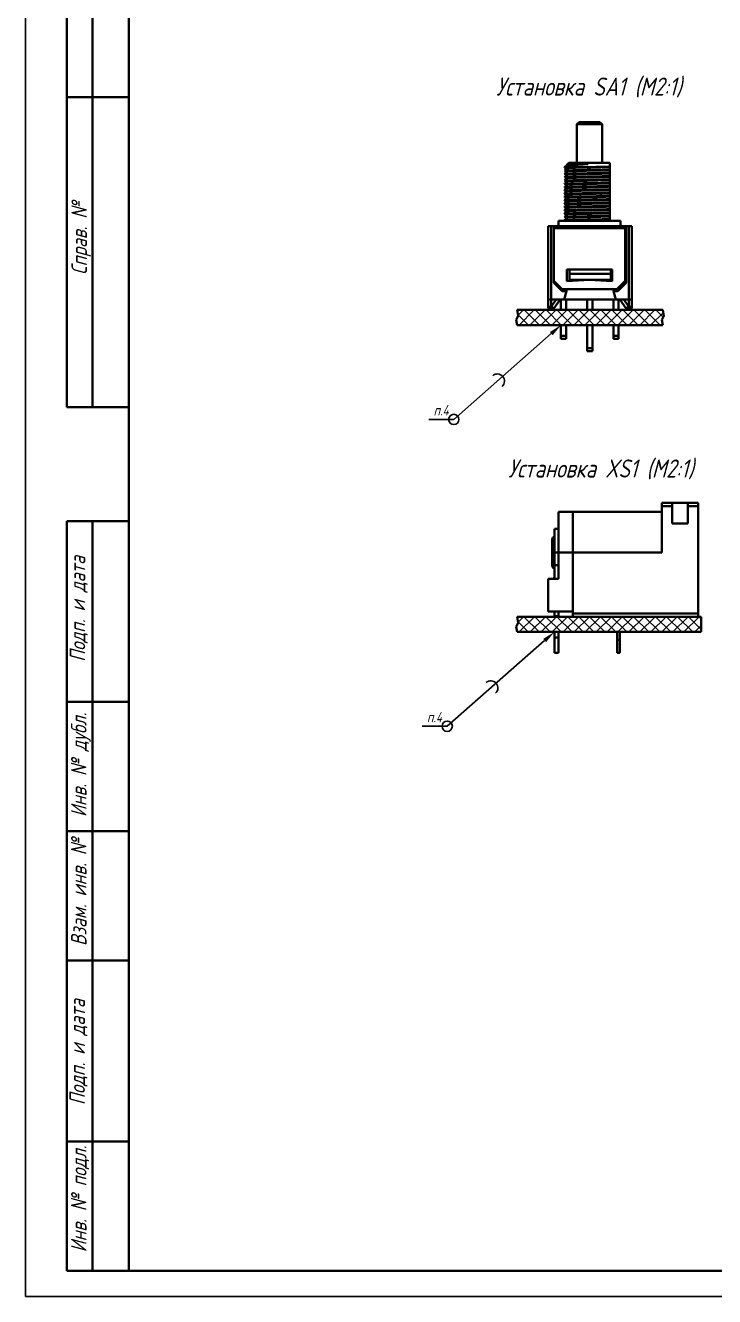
# Model space of a CAD drawing. Extents: x 193 to 1101, y 70 to 664.
# Drawn here: x 260 to 393.3, y 70 to 315.9 of the extents above; entities that cross this region are included whole.
import ezdxf

# ---------------------------------------------------------------- set-up
doc = ezdxf.new("R2010")
doc.units = 0
doc.header["$MEASUREMENT"] = 0
doc.layers.get('0').update_dxf_attribs({"linetype": 'CONTINUOUS'})
doc.layers.add('KONTUR', color=7, linetype='CONTINUOUS')
for name, color, linetype, lineweight in [('Основная', 7, 'CONTINUOUS', 40), ('текст', 7, 'CONTINUOUS', 30), ('тонкая', 7, 'CONTINUOUS', 20)]:
    doc.layers.add(name, color=color, linetype=linetype, lineweight=lineweight)
doc.styles.add('GOST type A0', font='', dxfattribs={"oblique": 15, "height": 3.5})
doc.styles.get('GOST type A0').set_extended_font_data('GOST type A')

msp = doc.modelspace()

# ---------------------------------------------------------------- hatches: boundary and pattern name
h = msp.add_hatch()
h.set_pattern_fill('ANSI37', color=256, scale=12)
h.paths.add_polyline_path([(383.505, 259.693), (383.305, 260.853), (355.105, 260.853), (355.305, 259.693), (355.105, 259.293), (355.105, 257.893), (383.305, 257.893), (383.105, 258.893)])
h = msp.add_hatch()
h.set_pattern_fill('ANSI37', color=256, scale=12)
h.paths.add_polyline_path([(390.705, 201.503), (355.105, 201.503), (355.305, 200.343), (354.905, 199.543), (355.105, 198.543), (390.705, 198.543)])

# ---------------------------------------------------------------- linework, layer by layer
for p, q in [((364.643, 288.453), (365.219, 288.469)), ((365.211, 287.877), (364.699, 287.856)), ((364.699, 287.816), (365.211, 287.837)), ((365.293, 288.657), (364.73, 288.58)), ((364.795, 288.807), (364.88, 288.833)), ((364.813, 288.877), (365.161, 288.893)), ((364.84, 288.188), (365.127, 288.213)), ((364.88, 288.833), (365.218, 288.858)), ((365.127, 288.213), (365.651, 288.238)), ((365.161, 288.893), (365.71, 288.909)), ((365.896, 287.899), (365.211, 287.877)), ((365.211, 287.837), (365.896, 287.859)), ((365.218, 288.858), (365.789, 288.883)), ((365.219, 288.469), (366.01, 288.486)), ((366.034, 288.734), (365.293, 288.657)), ((365.651, 288.238), (366.381, 288.263)), ((365.71, 288.909), (366.429, 288.925)), ((365.789, 288.883), (366.557, 288.908)), ((366.723, 287.92), (365.896, 287.899)), ((365.896, 287.859), (366.723, 287.88)), ((366.01, 288.486), (366.972, 288.502)), ((366.912, 288.811), (366.034, 288.734)), ((366.381, 288.263), (367.274, 288.288)), ((366.429, 288.925), (367.282, 288.941)), ((366.557, 288.908), (367.477, 288.933)), ((367.656, 287.942), (366.723, 287.92)), ((366.723, 287.88), (367.656, 287.902)), ((367.877, 288.889), (366.912, 288.811)), ((366.972, 288.502), (368.049, 288.519)), ((367.274, 288.288), (368.276, 288.313)), ((367.282, 288.941), (368.063, 288.954)), ((367.477, 288.933), (368.164, 288.95)), ((367.477, 287.653), (368.494, 287.678)), ((368.653, 287.963), (367.656, 287.942)), ((367.656, 287.902), (368.653, 287.923)), ((368.877, 288.967), (367.877, 288.889)), ((368.049, 288.519), (369.18, 288.536)), ((368.063, 288.954), (368.877, 288.967)), ((368.164, 288.95), (368.877, 288.967)), ((368.276, 288.313), (369.327, 288.338)), ((368.494, 287.678), (369.548, 287.703)), ((369.67, 287.985), (368.653, 287.963)), ((368.653, 287.923), (369.67, 287.945)), ((369.18, 288.536), (370.299, 288.552)), ((369.327, 288.338), (370.365, 288.363)), ((369.548, 287.703), (370.575, 287.728)), ((370.662, 288.006), (369.67, 287.985)), ((369.67, 287.945), (370.662, 287.966)), ((370.299, 288.552), (371.343, 288.569)), ((370.365, 288.363), (371.328, 288.388)), ((370.575, 287.728), (371.514, 287.753)), ((371.585, 288.028), (370.662, 288.006)), ((370.662, 287.966), (371.585, 287.988)), ((371.328, 288.388), (372.158, 288.412)), ((371.343, 288.569), (372.253, 288.585)), ((371.514, 287.753), (372.31, 287.778)), ((372.398, 288.049), (371.585, 288.028)), ((371.585, 287.988), (372.398, 288.009)), ((372.158, 288.412), (372.675, 288.432)), ((372.253, 288.585), (372.694, 288.595)), ((372.31, 287.778), (372.735, 287.794)), ((373.065, 288.071), (372.398, 288.049)), ((372.398, 288.009), (373.065, 288.031)), ((372.675, 288.432), (373.065, 288.451)), ((372.694, 288.595), (373.065, 288.605)), ((372.735, 287.794), (373.065, 287.811)), ((365.211, 287.237), (364.699, 287.216)), ((364.699, 287.176), (365.211, 287.197)), ((365.211, 286.597), (364.699, 286.576)), ((364.699, 286.536), (365.211, 286.557)), ((365.211, 285.957), (364.699, 285.936)), ((364.699, 285.256), (365.211, 285.277)), ((364.795, 287.527), (364.88, 287.553)), ((364.795, 286.887), (364.88, 286.913)), ((364.795, 286.247), (364.88, 286.273)), ((364.795, 285.607), (364.88, 285.633)), ((364.854, 285.903), (365.546, 285.928)), ((365.546, 285.328), (364.854, 285.303)), ((364.88, 287.553), (365.218, 287.578)), ((364.88, 286.913), (365.218, 286.938)), ((364.88, 286.273), (365.218, 286.298)), ((364.88, 285.633), (365.218, 285.658)), ((365.896, 287.259), (365.211, 287.237)), ((365.211, 287.197), (365.896, 287.219)), ((365.896, 286.619), (365.211, 286.597)), ((365.211, 286.557), (365.896, 286.579)), ((365.896, 285.979), (365.211, 285.957)), ((365.211, 285.277), (365.896, 285.299)), ((365.218, 287.578), (365.789, 287.603)), ((365.218, 286.938), (365.789, 286.963)), ((365.218, 286.298), (365.789, 286.323)), ((365.218, 285.658), (365.533, 285.673)), ((365.533, 285.673), (365.925, 285.688)), ((365.546, 285.928), (366.43, 285.953)), ((365.925, 285.688), (365.546, 285.928)), ((365.546, 285.328), (365.925, 285.688)), ((366.149, 285.346), (365.546, 285.328)), ((365.789, 287.603), (366.557, 287.628)), ((365.789, 286.963), (366.557, 286.988)), ((365.789, 286.323), (366.557, 286.348)), ((366.723, 287.28), (365.896, 287.259)), ((365.896, 287.219), (366.723, 287.24)), ((366.723, 286.64), (365.896, 286.619)), ((365.896, 286.579), (366.723, 286.6)), ((366.723, 286), (365.896, 285.979)), ((365.896, 285.299), (366.723, 285.32)), ((365.925, 285.688), (366.716, 285.713)), ((366.839, 285.363), (366.149, 285.346)), ((366.43, 285.953), (367.47, 285.977)), ((366.557, 287.628), (367.477, 287.653)), ((366.557, 286.988), (367.477, 287.013)), ((366.557, 286.348), (367.477, 286.373)), ((366.716, 285.713), (367.646, 285.737)), ((367.656, 287.302), (366.723, 287.28)), ((366.723, 287.24), (367.656, 287.262)), ((367.656, 286.662), (366.723, 286.64)), ((366.723, 286.6), (367.656, 286.622)), ((367.656, 286.022), (366.723, 286)), ((366.723, 285.32), (367.656, 285.342)), ((367.925, 285.387), (366.839, 285.363)), ((367.47, 285.977), (368.605, 286.002)), ((367.477, 287.013), (368.494, 287.038)), ((367.477, 286.373), (368.494, 286.398)), ((367.646, 285.737), (368.661, 285.762)), ((368.653, 287.323), (367.656, 287.302)), ((367.656, 287.262), (368.653, 287.283)), ((368.653, 286.683), (367.656, 286.662)), ((367.656, 286.622), (368.653, 286.643)), ((368.653, 286.043), (367.656, 286.022)), ((367.656, 285.342), (368.653, 285.363)), ((369.08, 285.412), (367.925, 285.387)), ((368.494, 287.038), (369.548, 287.063)), ((368.494, 286.398), (369.548, 286.423)), ((368.605, 286.002), (369.769, 286.027)), ((369.67, 287.345), (368.653, 287.323)), ((368.653, 287.283), (369.67, 287.305)), ((369.67, 286.705), (368.653, 286.683)), ((368.653, 286.643), (369.67, 286.665)), ((369.67, 286.065), (368.653, 286.043)), ((368.653, 285.363), (369.67, 285.385)), ((368.661, 285.762), (369.703, 285.787)), ((370.236, 285.437), (369.08, 285.412)), ((369.548, 287.063), (370.575, 287.088)), ((369.548, 286.423), (370.575, 286.448)), ((370.662, 287.366), (369.67, 287.345)), ((369.67, 287.305), (370.662, 287.326)), ((370.662, 286.726), (369.67, 286.705)), ((369.67, 286.665), (370.662, 286.686)), ((370.662, 286.086), (369.67, 286.065)), ((369.67, 285.385), (370.662, 285.406)), ((369.703, 285.787), (370.709, 285.811)), ((369.769, 286.027), (370.895, 286.051)), ((371.327, 285.461), (370.236, 285.437)), ((370.575, 287.088), (371.514, 287.113)), ((370.575, 286.448), (371.514, 286.473)), ((371.585, 287.388), (370.662, 287.366)), ((370.662, 287.326), (371.585, 287.348)), ((371.585, 286.748), (370.662, 286.726)), ((370.662, 286.686), (371.585, 286.708)), ((371.585, 286.108), (370.662, 286.086)), ((370.662, 285.406), (371.585, 285.428)), ((370.709, 285.811), (371.622, 285.836)), ((370.895, 286.051), (371.916, 286.076)), ((372.288, 285.486), (371.327, 285.461)), ((371.514, 287.113), (372.31, 287.138)), ((371.514, 286.473), (372.31, 286.498)), ((371.514, 285.193), (372.31, 285.218)), ((372.398, 287.409), (371.585, 287.388)), ((371.585, 287.348), (372.398, 287.369)), ((372.398, 286.769), (371.585, 286.748)), ((371.585, 286.708), (372.398, 286.729)), ((372.398, 286.129), (371.585, 286.108)), ((371.585, 285.428), (372.398, 285.449)), ((371.622, 285.836), (372.388, 285.86)), ((371.916, 286.076), (372.54, 286.093)), ((373.065, 285.511), (372.288, 285.486)), ((372.31, 287.138), (372.735, 287.154)), ((372.31, 286.498), (372.735, 286.514)), ((372.31, 285.218), (372.735, 285.234)), ((372.388, 285.86), (372.767, 285.876)), ((373.065, 287.431), (372.398, 287.409)), ((372.398, 287.369), (373.065, 287.391)), ((373.065, 286.791), (372.398, 286.769)), ((372.398, 286.729), (373.065, 286.751)), ((373.065, 286.151), (372.398, 286.129)), ((372.398, 285.449), (373.065, 285.471)), ((372.54, 286.093), (373.065, 286.111)), ((372.735, 287.154), (373.065, 287.171)), ((372.735, 286.514), (373.065, 286.531)), ((372.735, 285.234), (373.065, 285.251)), ((372.767, 285.876), (373.065, 285.891)), ((365.211, 284.677), (364.699, 284.656)), ((364.699, 284.616), (365.211, 284.637)), ((365.211, 284.037), (364.699, 284.016)), ((364.699, 283.976), (365.211, 283.997)), ((365.211, 283.397), (364.699, 283.376)), ((364.76, 283.339), (365.342, 283.362)), ((364.795, 284.967), (364.88, 284.993)), ((364.795, 284.327), (364.88, 284.353)), ((364.795, 283.687), (364.88, 283.713)), ((364.795, 283.047), (364.88, 283.073)), ((365.443, 282.765), (364.831, 282.742)), ((364.88, 284.993), (365.218, 285.018)), ((364.88, 284.353), (365.218, 284.378)), ((364.88, 283.713), (365.218, 283.738)), ((364.88, 283.073), (365.218, 283.098)), ((365.896, 284.699), (365.211, 284.677)), ((365.211, 284.637), (365.896, 284.659)), ((365.896, 284.059), (365.211, 284.037)), ((365.211, 283.997), (365.896, 284.019)), ((365.896, 283.419), (365.211, 283.397)), ((365.211, 282.717), (365.896, 282.739)), ((365.218, 285.018), (365.789, 285.043)), ((365.218, 284.378), (365.789, 284.403)), ((365.218, 283.738), (365.789, 283.763)), ((365.218, 283.098), (365.789, 283.123)), ((365.342, 283.362), (366.116, 283.385)), ((366.242, 282.788), (365.443, 282.765)), ((365.789, 285.043), (366.557, 285.068)), ((365.789, 284.403), (366.557, 284.428)), ((365.789, 283.763), (366.557, 283.788)), ((365.789, 283.123), (366.557, 283.148)), ((366.723, 284.72), (365.896, 284.699)), ((365.896, 284.659), (366.723, 284.68)), ((366.723, 284.08), (365.896, 284.059)), ((365.896, 284.019), (366.723, 284.04)), ((366.723, 283.44), (365.896, 283.419)), ((365.896, 282.739), (366.723, 282.76)), ((366.116, 283.385), (367.042, 283.408)), ((367.186, 282.811), (366.242, 282.788)), ((366.557, 285.068), (367.477, 285.093)), ((366.557, 284.428), (367.477, 284.453)), ((366.557, 283.788), (367.477, 283.813)), ((366.557, 283.148), (367.477, 283.173)), ((367.656, 284.742), (366.723, 284.72)), ((366.723, 284.68), (367.656, 284.702)), ((367.656, 284.102), (366.723, 284.08)), ((366.723, 284.04), (367.656, 284.062)), ((367.656, 283.462), (366.723, 283.44)), ((366.723, 282.76), (367.656, 282.782)), ((367.042, 283.408), (368.072, 283.431)), ((368.227, 282.834), (367.186, 282.811)), ((367.477, 285.093), (368.494, 285.118)), ((367.477, 284.453), (368.494, 284.478)), ((367.477, 283.813), (368.494, 283.838)), ((367.477, 283.173), (368.494, 283.198)), ((368.653, 284.763), (367.656, 284.742)), ((367.656, 284.702), (368.653, 284.723)), ((368.653, 284.123), (367.656, 284.102)), ((367.656, 284.062), (368.653, 284.083)), ((368.653, 283.483), (367.656, 283.462)), ((367.656, 282.782), (368.653, 282.803)), ((368.072, 283.431), (369.155, 283.454)), ((369.313, 282.857), (368.227, 282.834)), ((368.494, 285.118), (369.548, 285.143)), ((368.494, 284.478), (369.548, 284.503)), ((368.494, 283.838), (369.548, 283.863)), ((368.494, 283.198), (369.548, 283.223)), ((369.67, 284.785), (368.653, 284.763)), ((368.653, 284.723), (369.67, 284.745)), ((369.67, 284.145), (368.653, 284.123)), ((368.653, 284.083), (369.67, 284.105)), ((369.67, 283.505), (368.653, 283.483)), ((368.653, 282.803), (369.67, 282.825)), ((369.155, 283.454), (370.236, 283.477)), ((370.389, 282.88), (369.313, 282.857)), ((369.548, 285.143), (370.575, 285.168)), ((369.548, 284.503), (370.575, 284.528)), ((369.548, 283.863), (370.575, 283.888)), ((369.548, 283.223), (370.375, 283.243)), ((370.662, 284.806), (369.67, 284.785)), ((369.67, 284.745), (370.662, 284.766)), ((370.662, 284.166), (369.67, 284.145)), ((369.67, 284.105), (370.662, 284.126)), ((370.662, 283.526), (369.67, 283.505)), ((369.67, 282.825), (370.662, 282.846)), ((370.236, 283.477), (370.832, 283.49)), ((370.375, 283.243), (371.155, 283.263)), ((371.399, 282.903), (370.389, 282.88)), ((370.575, 285.168), (371.514, 285.193)), ((370.575, 284.528), (371.514, 284.553)), ((370.575, 283.888), (371.514, 283.913)), ((371.585, 284.828), (370.662, 284.806)), ((370.662, 284.766), (371.585, 284.788)), ((371.585, 284.188), (370.662, 284.166)), ((370.662, 284.126), (371.585, 284.148)), ((371.585, 283.548), (370.662, 283.526)), ((370.662, 282.846), (371.585, 282.868)), ((370.832, 283.49), (371.399, 283.503)), ((371.155, 283.263), (371.399, 283.503)), ((371.155, 283.263), (371.942, 283.285)), ((371.399, 282.903), (371.155, 283.263)), ((371.399, 283.503), (372.029, 283.519)), ((372.029, 282.919), (371.399, 282.903)), ((371.514, 284.553), (372.31, 284.578)), ((371.514, 283.913), (372.31, 283.938)), ((372.398, 284.849), (371.585, 284.828)), ((371.585, 284.788), (372.398, 284.809)), ((372.398, 284.209), (371.585, 284.188)), ((371.585, 284.148), (372.398, 284.169)), ((372.398, 283.569), (371.585, 283.548)), ((371.585, 282.868), (372.398, 282.889)), ((371.942, 283.285), (372.589, 283.308)), ((372.029, 283.519), (372.589, 283.535)), ((372.589, 282.935), (372.029, 282.919)), ((372.31, 284.578), (372.735, 284.594)), ((372.31, 283.938), (372.735, 283.954)), ((373.065, 284.871), (372.398, 284.849)), ((372.398, 284.809), (373.065, 284.831)), ((373.065, 284.231), (372.398, 284.209)), ((372.398, 284.169), (373.065, 284.191)), ((373.065, 283.591), (372.398, 283.569)), ((372.398, 282.889), (373.065, 282.911)), ((372.589, 283.535), (373.065, 283.551)), ((372.589, 283.308), (373.065, 283.331)), ((373.065, 282.951), (372.589, 282.935)), ((372.735, 284.594), (373.065, 284.611)), ((372.735, 283.954), (373.065, 283.971)), ((364.699, 282.696), (365.211, 282.717)), ((365.211, 282.117), (364.699, 282.096)), ((364.699, 282.056), (365.211, 282.077)), ((365.211, 281.477), (364.699, 281.456)), ((364.699, 281.416), (365.211, 281.437)), ((365.211, 280.837), (364.699, 280.816)), ((364.699, 280.776), (365.211, 280.797)), ((364.795, 282.407), (364.88, 282.433)), ((364.795, 281.767), (364.88, 281.793)), ((364.795, 281.127), (364.88, 281.153)), ((364.795, 280.487), (364.88, 280.513)), ((364.88, 282.433), (365.218, 282.458)), ((364.88, 281.793), (365.218, 281.818)), ((364.88, 281.153), (365.218, 281.178)), ((364.88, 280.513), (365.218, 280.538)), ((365.896, 282.139), (365.211, 282.117)), ((365.211, 282.077), (365.896, 282.099)), ((365.896, 281.499), (365.211, 281.477)), ((365.211, 281.437), (365.896, 281.459)), ((365.896, 280.859), (365.211, 280.837)), ((365.211, 280.797), (365.896, 280.819)), ((365.218, 282.458), (365.789, 282.483)), ((365.218, 281.818), (365.789, 281.843)), ((365.218, 281.178), (365.789, 281.203)), ((365.218, 280.538), (365.789, 280.563)), ((365.789, 282.483), (366.557, 282.508)), ((365.789, 281.843), (366.557, 281.868)), ((365.789, 281.203), (366.557, 281.228)), ((365.789, 280.563), (366.557, 280.588)), ((366.723, 282.16), (365.896, 282.139)), ((365.896, 282.099), (366.723, 282.12)), ((366.723, 281.52), (365.896, 281.499)), ((365.896, 281.459), (366.723, 281.48)), ((366.723, 280.88), (365.896, 280.859)), ((365.896, 280.819), (366.723, 280.84)), ((366.557, 282.508), (367.477, 282.533)), ((366.557, 281.868), (367.477, 281.893)), ((366.557, 281.228), (367.477, 281.253)), ((366.557, 280.588), (367.477, 280.613)), ((367.656, 282.182), (366.723, 282.16)), ((366.723, 282.12), (367.655, 282.142)), ((367.655, 281.542), (366.723, 281.52)), ((366.723, 281.48), (367.656, 281.502)), ((367.656, 280.902), (366.723, 280.88)), ((366.723, 280.84), (367.656, 280.862)), ((367.477, 282.533), (368.494, 282.558)), ((367.477, 281.893), (368.494, 281.918)), ((367.477, 281.253), (368.494, 281.278)), ((367.477, 280.613), (368.494, 280.638)), ((367.655, 282.142), (368.653, 282.163)), ((368.653, 281.563), (367.655, 281.542)), ((368.653, 282.203), (367.656, 282.182)), ((367.656, 281.502), (368.653, 281.523)), ((368.653, 280.923), (367.656, 280.902)), ((367.656, 280.862), (368.653, 280.883)), ((368.653, 280.283), (367.656, 280.262)), ((368.494, 282.558), (369.548, 282.583)), ((368.494, 281.918), (369.548, 281.943)), ((368.494, 281.278), (369.548, 281.303)), ((368.494, 280.638), (369.548, 280.663)), ((369.67, 282.225), (368.653, 282.203)), ((368.653, 282.163), (369.67, 282.185)), ((369.67, 281.585), (368.653, 281.563)), ((368.653, 281.523), (369.67, 281.545)), ((369.67, 280.945), (368.653, 280.923)), ((368.653, 280.883), (369.67, 280.905)), ((369.67, 280.305), (368.653, 280.283)), ((369.548, 282.583), (370.575, 282.608)), ((369.548, 281.943), (370.575, 281.968)), ((369.548, 281.303), (370.575, 281.328)), ((369.548, 280.663), (370.575, 280.688)), ((370.662, 282.246), (369.67, 282.225)), ((369.67, 282.185), (370.662, 282.206)), ((370.662, 281.606), (369.67, 281.585)), ((369.67, 281.545), (370.662, 281.566)), ((370.662, 280.966), (369.67, 280.945)), ((369.67, 280.905), (370.662, 280.926)), ((370.662, 280.326), (369.67, 280.305)), ((369.67, 280.265), (370.662, 280.286)), ((370.575, 282.608), (371.514, 282.633)), ((370.575, 281.968), (371.514, 281.993)), ((370.575, 281.328), (371.514, 281.353)), ((370.575, 280.688), (371.514, 280.713)), ((371.585, 282.268), (370.662, 282.246)), ((370.662, 282.206), (371.585, 282.228)), ((371.585, 281.628), (370.662, 281.606)), ((370.662, 281.566), (371.585, 281.588)), ((371.585, 280.988), (370.662, 280.966)), ((370.662, 280.926), (371.585, 280.948)), ((371.585, 280.348), (370.662, 280.326)), ((370.662, 280.286), (371.585, 280.308)), ((371.514, 282.633), (372.31, 282.658)), ((371.514, 281.993), (372.31, 282.018)), ((371.514, 281.353), (372.31, 281.378)), ((371.514, 280.713), (372.31, 280.738)), ((372.398, 282.289), (371.585, 282.268)), ((371.585, 282.228), (372.398, 282.249)), ((372.398, 281.649), (371.585, 281.628)), ((371.585, 281.588), (372.398, 281.609)), ((372.398, 281.009), (371.585, 280.988)), ((371.585, 280.948), (372.398, 280.969)), ((372.398, 280.369), (371.585, 280.348)), ((371.585, 280.308), (372.398, 280.329)), ((372.31, 282.658), (372.735, 282.674)), ((372.31, 282.018), (372.735, 282.034)), ((372.31, 281.378), (372.735, 281.394)), ((372.31, 280.738), (372.735, 280.754)), ((373.065, 282.311), (372.398, 282.289)), ((372.398, 282.249), (373.065, 282.271)), ((373.065, 281.671), (372.398, 281.649)), ((372.398, 281.609), (373.065, 281.631)), ((373.065, 281.031), (372.398, 281.009)), ((372.398, 280.969), (373.065, 280.991)), ((373.065, 280.391), (372.398, 280.369)), ((372.398, 280.329), (373.065, 280.351)), ((372.735, 282.674), (373.065, 282.691)), ((372.735, 282.034), (373.065, 282.051)), ((372.735, 281.394), (373.065, 281.411)), ((372.735, 280.754), (373.065, 280.771)), ((365.211, 280.197), (364.699, 280.176)), ((364.699, 280.136), (365.211, 280.157)), ((365.211, 279.557), (364.699, 279.536)), ((364.699, 279.496), (365.211, 279.517)), ((365.211, 278.917), (364.699, 278.896)), ((364.699, 278.856), (365.211, 278.877)), ((365.211, 278.277), (364.699, 278.256)), ((364.795, 279.847), (364.88, 279.873)), ((364.795, 279.207), (364.88, 279.233)), ((364.833, 278.587), (365.109, 278.612)), ((364.88, 279.873), (365.218, 279.898)), ((364.88, 279.233), (365.218, 279.258)), ((365.109, 278.612), (365.624, 278.637)), ((365.896, 280.219), (365.211, 280.197)), ((365.211, 280.157), (365.896, 280.179)), ((365.896, 279.579), (365.211, 279.557)), ((365.211, 279.517), (365.896, 279.539)), ((365.896, 278.939), (365.211, 278.917)), ((365.211, 278.877), (365.896, 278.899)), ((365.896, 278.299), (365.211, 278.277)), ((365.218, 279.898), (365.789, 279.923)), ((365.218, 279.258), (365.789, 279.283)), ((365.624, 278.637), (366.346, 278.662)), ((365.789, 279.923), (366.557, 279.948)), ((365.789, 279.283), (366.557, 279.308)), ((366.723, 280.24), (365.896, 280.219)), ((365.896, 280.179), (366.723, 280.2)), ((366.723, 279.6), (365.896, 279.579)), ((365.896, 279.539), (366.723, 279.56)), ((366.723, 278.96), (365.896, 278.939)), ((365.896, 278.899), (366.723, 278.92)), ((366.723, 278.32), (365.896, 278.299)), ((366.346, 278.662), (367.232, 278.687)), ((366.557, 279.948), (367.477, 279.973)), ((366.557, 279.308), (367.477, 279.333)), ((367.656, 280.262), (366.723, 280.24)), ((366.723, 280.2), (367.656, 280.222)), ((367.656, 279.622), (366.723, 279.6)), ((366.723, 279.56), (367.656, 279.582)), ((367.656, 278.982), (366.723, 278.96)), ((366.723, 278.92), (367.655, 278.942)), ((367.655, 278.342), (366.723, 278.32)), ((367.232, 278.687), (368.23, 278.712)), ((367.477, 279.973), (368.494, 279.998)), ((367.477, 279.333), (368.494, 279.358)), ((367.655, 278.942), (368.653, 278.963)), ((368.653, 278.363), (367.655, 278.342)), ((367.656, 280.222), (368.653, 280.243)), ((368.653, 279.643), (367.656, 279.622)), ((367.656, 279.582), (368.653, 279.603)), ((368.653, 279.003), (367.656, 278.982)), ((368.23, 278.712), (369.281, 278.737)), ((368.494, 279.998), (369.548, 280.023)), ((368.494, 279.358), (369.548, 279.383)), ((368.653, 280.243), (369.67, 280.265)), ((369.67, 279.665), (368.653, 279.643)), ((368.653, 279.603), (369.67, 279.625)), ((369.67, 279.025), (368.653, 279.003)), ((368.653, 278.963), (369.67, 278.985)), ((369.67, 278.385), (368.653, 278.363)), ((369.281, 278.737), (370.32, 278.761)), ((369.548, 280.023), (370.575, 280.048)), ((369.548, 279.383), (370.575, 279.408)), ((370.662, 279.686), (369.67, 279.665)), ((369.67, 279.625), (370.662, 279.646)), ((370.662, 279.046), (369.67, 279.025)), ((369.67, 278.985), (370.662, 279.006)), ((370.662, 278.406), (369.67, 278.385)), ((370.32, 278.761), (371.288, 278.786)), ((370.575, 280.048), (371.514, 280.073)), ((370.575, 279.408), (371.514, 279.433)), ((371.585, 279.708), (370.662, 279.686)), ((370.662, 279.646), (371.585, 279.668)), ((371.585, 279.068), (370.662, 279.046)), ((370.662, 279.006), (371.585, 279.028)), ((371.585, 278.428), (370.662, 278.406)), ((371.288, 278.786), (372.125, 278.811)), ((371.514, 280.073), (372.31, 280.098)), ((371.514, 279.433), (372.31, 279.458)), ((372.398, 279.729), (371.585, 279.708)), ((371.585, 279.668), (372.398, 279.689)), ((372.398, 279.089), (371.585, 279.068)), ((371.585, 279.028), (372.398, 279.049)), ((372.398, 278.449), (371.585, 278.428)), ((372.125, 278.811), (372.661, 278.831)), ((372.31, 280.098), (372.735, 280.114)), ((372.31, 279.458), (372.735, 279.474)), ((373.065, 279.751), (372.398, 279.729)), ((372.398, 279.689), (373.065, 279.711)), ((373.065, 279.111), (372.398, 279.089)), ((372.398, 279.049), (373.065, 279.071)), ((373.065, 278.471), (372.398, 278.449)), ((372.661, 278.831), (373.065, 278.851)), ((372.735, 280.114), (373.065, 280.131)), ((372.735, 279.474), (373.065, 279.491)), ((342.862, 239.648), (361.709, 256.241)), ((342.862, 239.648), (338.022, 239.648)), ((341.582, 180.298), (360.429, 196.891)), ((341.582, 180.298), (336.742, 180.298))]:
    msp.add_line(p, q)
for centre in [(342.862, 239.648), (341.582, 180.298)]:
    msp.add_circle(centre, 1)
for centre in [(351.297, 247.074), (350.017, 187.724)]:
    msp.add_arc(centre, 1.371, 311.36007, 131.36007)
for points in [[(361.984, 255.928), (361.433, 256.553), (363.585, 257.893)], [(360.704, 196.578), (360.153, 197.204), (362.305, 198.543)]]:
    msp.add_solid(points)
at = {"layer": 'KONTUR'}
for p, q in [((260, 70), (260, 664)), ((1101, 70), (260, 70))]:
    msp.add_line(p, q, dxfattribs=at)
at = {"layer": 'Основная'}
for p, q in [((280, 115), (280, 659)), ((268, 362), (268, 242)), ((273, 242), (273, 362)), ((280, 302), (268, 302)), ((366.675, 296.753), (367.075, 297.153)), ((366.675, 289.253), (366.675, 296.753)), ((366.675, 296.753), (366.758, 296.753)), ((366.758, 296.753), (367.001, 296.753)), ((367.001, 296.753), (367.387, 296.753)), ((367.075, 297.153), (367.144, 297.153)), ((367.144, 297.153), (367.347, 297.153)), ((367.347, 297.153), (367.67, 297.153)), ((367.387, 296.753), (367.89, 296.753)), ((367.67, 297.153), (368.09, 297.153)), ((367.89, 296.753), (368.476, 296.753)), ((368.09, 297.153), (368.58, 297.153)), ((368.476, 296.753), (369.105, 296.753)), ((368.58, 297.153), (369.105, 297.153)), ((369.105, 297.153), (369.63, 297.153)), ((369.105, 296.753), (369.734, 296.753)), ((369.63, 297.153), (370.12, 297.153)), ((369.734, 296.753), (370.32, 296.753)), ((370.12, 297.153), (370.54, 297.153)), ((370.32, 296.753), (370.823, 296.753)), ((370.54, 297.153), (370.863, 297.153)), ((370.823, 296.753), (371.209, 296.753)), ((370.863, 297.153), (371.066, 297.153)), ((371.066, 297.153), (371.135, 297.153)), ((371.535, 296.753), (371.135, 297.153)), ((371.209, 296.753), (371.452, 296.753)), ((371.452, 296.753), (371.535, 296.753)), ((371.535, 289.253), (371.535, 296.753)), ((364.287, 288.463), (364.275, 288.453)), ((364.316, 288.453), (364.275, 288.453)), ((364.275, 288.453), (364.275, 288.413)), ((364.275, 288.413), (364.348, 288.43)), ((364.28, 288.408), (364.275, 288.413)), ((364.277, 287.816), (364.275, 287.813)), ((364.275, 287.813), (364.275, 287.773)), ((364.275, 287.773), (364.382, 287.794)), ((364.28, 287.768), (364.275, 287.773)), ((364.381, 287.888), (364.277, 287.816)), ((364.382, 287.834), (364.277, 287.816)), ((364.55, 288.282), (364.28, 288.408)), ((364.28, 287.768), (364.795, 287.527)), ((364.422, 288.516), (364.287, 288.463)), ((364.354, 288.51), (364.287, 288.463)), ((364.44, 288.453), (364.316, 288.453)), ((364.348, 288.43), (364.468, 288.442)), ((364.354, 288.51), (364.795, 288.807)), ((364.381, 287.888), (364.792, 288.176)), ((364.699, 287.856), (364.382, 287.834)), ((364.382, 287.794), (364.699, 287.816)), ((364.73, 288.58), (364.422, 288.516)), ((364.643, 288.453), (364.44, 288.453)), ((364.468, 288.442), (364.643, 288.453)), ((364.55, 288.282), (364.786, 288.172)), ((365.075, 289.253), (364.684, 288.862)), ((364.684, 288.862), (364.813, 288.877)), ((364.686, 288.858), (364.684, 288.862)), ((364.686, 288.858), (364.795, 288.807)), ((364.792, 288.176), (364.84, 288.188)), ((365.075, 289.253), (365.22, 289.253)), ((365.22, 289.253), (365.643, 289.253)), ((365.643, 289.253), (366.314, 289.253)), ((366.314, 289.253), (367.186, 289.253)), ((367.186, 289.253), (368.196, 289.253)), ((368.196, 289.253), (369.27, 289.253)), ((369.27, 289.253), (370.333, 289.253)), ((370.333, 289.253), (371.308, 289.253)), ((371.308, 289.253), (372.124, 289.253)), ((372.124, 289.253), (372.725, 289.253)), ((372.725, 289.253), (373.065, 289.253)), ((373.065, 289.018), (373.065, 289.253)), ((373.065, 288.605), (373.065, 289.018)), ((373.065, 288.605), (373.065, 288.451)), ((373.065, 288.451), (373.065, 288.071)), ((373.065, 288.031), (373.065, 288.071)), ((373.065, 288.031), (373.065, 287.811)), ((373.065, 287.811), (373.065, 287.431)), ((364.277, 287.176), (364.275, 287.173)), ((364.275, 287.173), (364.275, 287.133)), ((364.275, 287.133), (364.382, 287.154)), ((364.28, 287.128), (364.275, 287.133)), ((364.277, 286.536), (364.275, 286.533)), ((364.275, 286.533), (364.275, 286.493)), ((364.275, 286.493), (364.382, 286.514)), ((364.28, 286.488), (364.275, 286.493)), ((364.277, 285.896), (364.275, 285.853)), ((364.275, 285.853), (364.422, 285.878)), ((364.28, 285.848), (364.275, 285.853)), ((364.277, 285.256), (364.275, 285.253)), ((364.275, 285.253), (364.275, 285.213)), ((364.275, 285.213), (364.382, 285.234)), ((364.28, 285.208), (364.275, 285.213)), ((364.355, 287.23), (364.277, 287.176)), ((364.382, 287.194), (364.277, 287.176)), ((364.355, 286.59), (364.277, 286.536)), ((364.382, 286.554), (364.277, 286.536)), ((364.355, 285.95), (364.277, 285.896)), ((364.382, 285.914), (364.277, 285.896)), ((364.355, 285.31), (364.277, 285.256)), ((364.422, 285.278), (364.277, 285.256)), ((364.28, 287.128), (364.795, 286.887)), ((364.28, 286.488), (364.795, 286.247)), ((364.28, 285.848), (364.795, 285.607)), ((364.28, 285.208), (364.795, 284.967)), ((364.355, 287.23), (364.795, 287.527)), ((364.355, 286.59), (364.795, 286.887)), ((364.355, 285.95), (364.795, 286.247)), ((364.355, 285.31), (364.795, 285.607)), ((364.699, 287.216), (364.382, 287.194)), ((364.382, 287.154), (364.699, 287.176)), ((364.699, 286.576), (364.382, 286.554)), ((364.382, 286.514), (364.699, 286.536)), ((364.699, 285.936), (364.382, 285.914)), ((364.382, 285.234), (364.699, 285.256)), ((364.422, 285.878), (364.854, 285.903)), ((364.854, 285.303), (364.422, 285.278)), ((373.065, 287.391), (373.065, 287.431)), ((373.065, 287.391), (373.065, 287.171)), ((373.065, 287.171), (373.065, 286.791)), ((373.065, 286.751), (373.065, 286.791)), ((373.065, 286.751), (373.065, 286.531)), ((373.065, 286.531), (373.065, 286.151)), ((373.065, 286.111), (373.065, 286.151)), ((373.065, 286.111), (373.065, 285.891)), ((373.065, 285.891), (373.065, 285.511)), ((373.065, 285.471), (373.065, 285.511)), ((373.065, 285.471), (373.065, 285.251)), ((373.065, 285.251), (373.065, 284.871)), ((364.277, 284.616), (364.275, 284.613)), ((364.275, 284.613), (364.275, 284.573)), ((364.275, 284.573), (364.382, 284.594)), ((364.28, 284.568), (364.275, 284.573)), ((364.277, 283.976), (364.275, 283.973)), ((364.275, 283.973), (364.275, 283.933)), ((364.275, 283.933), (364.382, 283.954)), ((364.28, 283.928), (364.275, 283.933)), ((364.277, 283.336), (364.275, 283.333)), ((364.275, 283.333), (364.275, 283.293)), ((364.275, 283.293), (364.398, 283.316)), ((364.28, 283.288), (364.275, 283.293)), ((364.355, 284.67), (364.277, 284.616)), ((364.382, 284.634), (364.277, 284.616)), ((364.355, 284.03), (364.277, 283.976)), ((364.382, 283.994), (364.277, 283.976)), ((364.355, 283.39), (364.277, 283.336)), ((364.382, 283.354), (364.277, 283.336)), ((364.277, 282.696), (364.795, 283.047)), ((364.28, 284.568), (364.795, 284.327)), ((364.28, 283.928), (364.795, 283.687)), ((364.28, 283.288), (364.795, 283.047)), ((364.355, 284.67), (364.795, 284.967)), ((364.355, 284.03), (364.795, 284.327)), ((364.355, 283.39), (364.795, 283.687)), ((364.699, 284.656), (364.382, 284.634)), ((364.382, 284.594), (364.699, 284.616)), ((364.699, 284.016), (364.382, 283.994)), ((364.382, 283.954), (364.699, 283.976)), ((364.699, 283.376), (364.382, 283.354)), ((364.398, 283.316), (364.76, 283.339)), ((364.831, 282.742), (364.436, 282.719)), ((373.065, 284.831), (373.065, 284.871)), ((373.065, 284.831), (373.065, 284.611)), ((373.065, 284.611), (373.065, 284.231)), ((373.065, 284.191), (373.065, 284.231)), ((373.065, 284.191), (373.065, 283.971)), ((373.065, 283.971), (373.065, 283.591)), ((373.065, 283.551), (373.065, 283.591)), ((373.065, 283.551), (373.065, 283.331)), ((373.065, 283.331), (373.065, 282.951)), ((373.065, 282.911), (373.065, 282.951)), ((373.065, 282.911), (373.065, 282.691)), ((364.277, 282.696), (364.275, 282.653)), ((364.275, 282.653), (364.382, 282.674)), ((364.28, 282.648), (364.275, 282.653)), ((364.277, 282.056), (364.275, 282.053)), ((364.275, 282.053), (364.275, 282.013)), ((364.275, 282.013), (364.382, 282.034)), ((364.28, 282.008), (364.275, 282.013)), ((364.277, 281.416), (364.275, 281.413)), ((364.275, 281.413), (364.275, 281.373)), ((364.275, 281.373), (364.382, 281.394)), ((364.28, 281.368), (364.275, 281.373)), ((364.277, 280.776), (364.275, 280.773)), ((364.275, 280.773), (364.275, 280.733)), ((364.275, 280.733), (364.382, 280.754)), ((364.28, 280.728), (364.275, 280.733)), ((364.315, 282.706), (364.277, 282.696)), ((364.355, 282.11), (364.277, 282.056)), ((364.382, 282.074), (364.277, 282.056)), ((364.355, 281.47), (364.277, 281.416)), ((364.382, 281.434), (364.277, 281.416)), ((364.355, 280.83), (364.277, 280.776)), ((364.382, 280.794), (364.277, 280.776)), ((364.28, 282.648), (364.795, 282.407)), ((364.28, 282.008), (364.795, 281.767)), ((364.28, 281.368), (364.795, 281.127)), ((364.28, 280.728), (364.795, 280.487)), ((364.436, 282.719), (364.315, 282.706)), ((364.355, 282.11), (364.795, 282.407)), ((364.355, 281.47), (364.795, 281.767)), ((364.355, 280.83), (364.795, 281.127)), ((364.355, 280.19), (364.795, 280.487)), ((364.382, 282.674), (364.699, 282.696)), ((364.699, 282.096), (364.382, 282.074)), ((364.382, 282.034), (364.699, 282.056)), ((364.699, 281.456), (364.382, 281.434)), ((364.382, 281.394), (364.699, 281.416)), ((364.699, 280.816), (364.382, 280.794)), ((364.382, 280.754), (364.699, 280.776)), ((373.065, 282.691), (373.065, 282.311)), ((373.065, 282.271), (373.065, 282.311)), ((373.065, 282.271), (373.065, 282.051)), ((373.065, 282.051), (373.065, 281.671)), ((373.065, 281.631), (373.065, 281.671)), ((373.065, 281.631), (373.065, 281.411)), ((373.065, 281.411), (373.065, 281.031)), ((373.065, 280.991), (373.065, 281.031)), ((373.065, 280.991), (373.065, 280.771)), ((373.065, 280.771), (373.065, 280.391)), ((373.065, 280.351), (373.065, 280.391)), ((373.065, 280.351), (373.065, 280.131)), ((363.105, 277.053), (363.105, 278.053)), ((363.309, 278.053), (363.105, 278.053)), ((363.909, 278.053), (363.309, 278.053)), ((364.862, 278.053), (363.909, 278.053)), ((364.277, 280.136), (364.275, 280.133)), ((364.275, 280.133), (364.275, 280.093)), ((364.275, 280.093), (364.382, 280.114)), ((364.28, 280.088), (364.275, 280.093)), ((364.277, 279.496), (364.275, 279.493)), ((364.275, 279.493), (364.275, 279.453)), ((364.275, 279.453), (364.382, 279.474)), ((364.28, 279.448), (364.275, 279.453)), ((364.277, 278.856), (364.275, 278.853)), ((364.275, 278.853), (364.275, 278.813)), ((364.275, 278.813), (364.382, 278.834)), ((364.28, 278.808), (364.275, 278.813)), ((364.277, 278.216), (364.275, 278.053)), ((364.355, 280.19), (364.277, 280.136)), ((364.382, 280.154), (364.277, 280.136)), ((364.355, 279.55), (364.277, 279.496)), ((364.382, 279.514), (364.277, 279.496)), ((364.355, 278.91), (364.277, 278.856)), ((364.382, 278.874), (364.277, 278.856)), ((364.389, 278.294), (364.277, 278.216)), ((364.382, 278.234), (364.277, 278.216)), ((364.28, 280.088), (364.795, 279.847)), ((364.28, 279.448), (364.795, 279.207)), ((364.52, 278.696), (364.28, 278.808)), ((364.355, 279.55), (364.795, 279.847)), ((364.355, 278.91), (364.795, 279.207)), ((364.699, 280.176), (364.382, 280.154)), ((364.382, 280.114), (364.699, 280.136)), ((364.699, 279.536), (364.382, 279.514)), ((364.382, 279.474), (364.699, 279.496)), ((364.699, 278.896), (364.382, 278.874)), ((364.382, 278.834), (364.699, 278.856)), ((364.699, 278.256), (364.382, 278.234)), ((364.389, 278.294), (364.792, 278.576)), ((364.52, 278.696), (364.786, 278.572)), ((364.792, 278.576), (364.833, 278.587)), ((366.105, 278.053), (364.862, 278.053)), ((367.552, 278.053), (366.105, 278.053)), ((369.105, 278.053), (367.552, 278.053)), ((370.658, 278.053), (369.105, 278.053)), ((372.105, 278.053), (370.658, 278.053)), ((373.348, 278.053), (372.105, 278.053)), ((373.065, 280.131), (373.065, 279.751)), ((373.065, 279.711), (373.065, 279.751)), ((373.065, 279.711), (373.065, 279.491)), ((373.065, 279.491), (373.065, 279.111)), ((373.065, 279.071), (373.065, 279.111)), ((373.065, 279.071), (373.065, 278.851)), ((373.065, 278.851), (373.065, 278.471)), ((373.065, 278.053), (373.065, 278.471)), ((374.301, 278.053), (373.348, 278.053)), ((374.901, 278.053), (374.301, 278.053)), ((375.105, 278.053), (374.901, 278.053)), ((375.105, 277.053), (375.105, 278.053)), ((361.105, 262.853), (361.105, 277.053)), ((361.105, 277.053), (361.125, 277.053)), ((361.125, 277.053), (361.185, 277.053)), ((361.125, 277.053), (361.185, 277.053)), ((361.185, 277.053), (361.281, 277.053)), ((361.281, 277.053), (361.405, 277.053)), ((361.405, 277.053), (361.55, 277.053)), ((361.55, 277.053), (361.705, 277.053)), ((362.205, 277.053), (361.705, 277.053)), ((361.705, 262.853), (361.705, 277.053)), ((362.205, 266.053), (362.205, 277.053)), ((362.205, 277.053), (365.136, 277.053)), ((362.205, 276.653), (376.005, 276.653)), ((366.584, 277.053), (365.136, 277.053)), ((368.241, 277.053), (366.584, 277.053)), ((366.584, 277.053), (371.626, 277.053)), ((369.969, 277.053), (368.241, 277.053)), ((371.626, 277.053), (369.969, 277.053)), ((373.074, 277.053), (371.626, 277.053)), ((373.074, 277.053), (376.005, 277.053)), ((376.005, 277.053), (376.205, 277.053)), ((376.005, 277.053), (376.005, 277.039)), ((376.005, 276.756), (376.005, 277.039)), ((376.005, 277.039), (376.005, 276.999)), ((376.005, 276.999), (376.005, 276.935)), ((376.005, 276.935), (376.005, 276.853)), ((376.005, 276.853), (376.005, 276.756)), ((376.005, 276.756), (376.005, 276.653)), ((376.005, 276.653), (376.205, 276.653)), ((376.005, 266.453), (376.005, 276.653)), ((376.205, 275.653), (376.005, 275.653)), ((376.205, 277.053), (376.205, 266.053)), ((376.705, 277.053), (376.205, 277.053)), ((376.705, 277.053), (376.86, 277.053)), ((376.705, 262.853), (376.705, 277.053)), ((376.86, 277.053), (377.005, 277.053)), ((377.005, 277.053), (377.129, 277.053)), ((377.285, 277.053), (377.129, 277.053)), ((377.129, 277.053), (377.225, 277.053)), ((377.225, 277.053), (377.285, 277.053)), ((377.285, 277.053), (377.305, 277.053)), ((377.305, 262.853), (377.305, 277.053)), ((364.705, 268.653), (364.705, 266.422)), ((373.505, 268.653), (364.705, 268.653)), ((365.205, 268.653), (365.205, 267.787)), ((373.205, 268.653), (373.205, 267.787)), ((373.505, 266.422), (373.505, 268.653)), ((362.205, 266.453), (363.805, 264.853)), ((363.805, 264.453), (362.205, 266.053)), ((364.705, 266.422), (369.105, 266.653)), ((365.15, 266.445), (365.205, 266.653)), ((365.205, 267.787), (373.205, 267.787)), ((365.205, 267.787), (365.205, 266.653)), ((365.205, 266.653), (373.205, 266.653)), ((369.105, 266.653), (373.505, 266.422)), ((373.205, 267.787), (373.205, 266.653)), ((373.263, 266.435), (373.205, 266.653)), ((374.405, 264.853), (376.005, 266.453)), ((376.205, 266.053), (374.605, 264.453)), ((363.805, 264.853), (374.405, 264.853)), ((364.648, 264.453), (363.805, 264.453)), ((364.226, 262.853), (364.648, 264.453)), ((364.625, 264.453), (364.73, 264.853)), ((373.786, 264.453), (373.68, 264.853)), ((374.605, 264.453), (373.762, 264.453)), ((374.185, 262.853), (373.762, 264.453)), ((355.105, 260.853), (383.305, 260.853)), ((355.305, 259.693), (355.105, 260.853)), ((361.125, 262.853), (361.105, 262.853)), ((361.105, 261.453), (361.105, 262.853)), ((361.105, 261.453), (361.125, 261.297)), ((361.105, 261.453), (361.125, 261.453)), ((361.185, 262.853), (361.125, 262.853)), ((361.125, 261.453), (361.185, 261.453)), ((361.125, 261.297), (361.185, 261.153)), ((361.133, 261.279), (361.135, 261.264)), ((361.135, 261.264), (361.156, 261.224)), ((361.281, 262.853), (361.185, 262.853)), ((361.185, 261.453), (361.281, 261.453)), ((361.185, 261.153), (361.281, 261.028)), ((361.205, 261.128), (361.216, 261.105)), ((361.216, 261.105), (361.253, 261.064)), ((361.405, 262.853), (361.281, 262.853)), ((361.281, 261.453), (361.405, 261.453)), ((361.281, 261.028), (361.405, 260.933)), ((361.299, 261.015), (361.315, 260.996)), ((361.315, 260.996), (361.388, 260.946)), ((361.55, 262.853), (361.405, 262.853)), ((361.405, 261.453), (361.55, 261.453)), ((361.405, 260.933), (361.55, 260.873)), ((361.409, 260.931), (361.415, 260.928)), ((361.415, 260.928), (361.518, 260.883)), ((361.518, 260.883), (361.539, 260.877)), ((361.705, 262.853), (361.55, 262.853)), ((361.55, 261.453), (361.705, 261.453)), ((361.55, 260.873), (361.705, 260.853)), ((361.566, 260.871), (361.612, 260.86)), ((361.612, 260.86), (361.705, 260.853)), ((364.226, 262.853), (361.705, 262.853)), ((361.705, 262.853), (361.705, 261.453)), ((361.705, 261.453), (362.685, 262.853)), ((361.705, 261.453), (361.705, 260.873)), ((361.705, 261.453), (361.832, 261.364)), ((361.705, 261.453), (361.705, 261.297)), ((361.705, 261.297), (361.705, 261.153)), ((361.705, 261.153), (361.705, 261.028)), ((361.705, 261.028), (361.705, 260.933)), ((361.705, 260.933), (361.705, 260.873)), ((361.705, 260.853), (361.894, 260.883)), ((361.705, 260.873), (361.705, 260.853)), ((361.832, 261.364), (361.951, 261.281)), ((361.894, 260.883), (362.063, 260.971)), ((361.951, 261.281), (362.053, 261.209)), ((362.053, 261.209), (362.131, 261.155)), ((362.063, 260.971), (362.197, 261.108)), ((362.131, 261.155), (362.18, 261.12)), ((362.18, 261.12), (362.197, 261.108)), ((362.197, 261.108), (363.418, 262.853)), ((363.585, 262.853), (363.585, 260.853)), ((364.226, 262.853), (368.665, 262.853)), ((374.185, 262.853), (364.226, 262.853)), ((364.585, 262.853), (364.585, 260.853)), ((368.665, 262.853), (368.665, 260.853)), ((369.665, 262.853), (369.665, 260.853)), ((369.665, 262.853), (374.185, 262.853)), ((373.745, 262.853), (373.745, 260.853)), ((376.705, 262.853), (374.185, 262.853)), ((374.745, 262.853), (374.745, 260.853)), ((374.992, 262.853), (376.214, 261.108)), ((375.725, 262.853), (376.705, 261.453)), ((376.23, 261.12), (376.214, 261.108)), ((376.214, 261.108), (376.347, 260.971)), ((376.279, 261.155), (376.23, 261.12)), ((376.357, 261.209), (376.279, 261.155)), ((376.347, 260.971), (376.516, 260.883)), ((376.459, 261.281), (376.357, 261.209)), ((376.578, 261.364), (376.459, 261.281)), ((376.516, 260.883), (376.705, 260.853)), ((376.705, 261.453), (376.578, 261.364)), ((376.86, 262.853), (376.705, 262.853)), ((376.705, 262.853), (376.705, 261.453)), ((376.705, 261.453), (376.705, 260.873)), ((376.705, 261.453), (376.86, 261.453)), ((376.705, 261.453), (376.705, 261.297)), ((376.705, 261.297), (376.705, 261.153)), ((376.705, 261.153), (376.705, 261.028)), ((376.705, 261.028), (376.705, 260.933)), ((376.705, 260.933), (376.705, 260.873)), ((376.705, 260.853), (376.86, 260.873)), ((376.705, 260.873), (376.705, 260.853)), ((376.705, 260.853), (376.807, 260.861)), ((376.807, 260.861), (376.842, 260.871)), ((377.005, 262.853), (376.86, 262.853)), ((376.86, 261.453), (377.005, 261.453)), ((376.86, 260.873), (377.005, 260.933)), ((376.877, 260.88), (376.91, 260.889)), ((376.91, 260.889), (376.991, 260.927)), ((377.129, 262.853), (377.005, 262.853)), ((377.005, 261.453), (377.129, 261.453)), ((377.005, 260.933), (377.129, 261.028)), ((377.008, 260.935), (377.013, 260.938)), ((377.013, 260.938), (377.111, 261.011)), ((377.111, 261.011), (377.12, 261.021)), ((377.225, 262.853), (377.129, 262.853)), ((377.129, 261.453), (377.225, 261.453)), ((377.129, 261.028), (377.225, 261.153)), ((377.152, 261.058), (377.199, 261.112)), ((377.199, 261.112), (377.211, 261.134)), ((377.285, 262.853), (377.225, 262.853)), ((377.225, 261.453), (377.285, 261.453)), ((377.225, 261.153), (377.285, 261.297)), ((377.241, 261.192), (377.266, 261.24)), ((377.266, 261.24), (377.277, 261.279)), ((377.305, 262.853), (377.285, 262.853)), ((377.285, 261.297), (377.305, 261.453)), ((377.285, 261.453), (377.305, 261.453)), ((377.287, 261.314), (377.295, 261.343)), ((377.295, 261.343), (377.305, 261.453)), ((377.305, 261.453), (377.305, 262.853)), ((383.505, 259.693), (383.305, 260.853)), ((354.905, 258.893), (355.305, 259.693)), ((355.105, 257.893), (354.905, 258.893)), ((383.105, 258.893), (383.505, 259.693)), ((383.305, 257.893), (383.105, 258.893)), ((355.105, 257.893), (383.305, 257.893)), ((363.585, 257.893), (363.585, 255.853)), ((363.585, 255.853), (364.585, 255.853)), ((363.585, 255.853), (363.585, 255.253)), ((364.585, 257.893), (364.585, 255.853)), ((364.585, 255.853), (364.585, 255.253)), ((368.665, 257.893), (368.665, 253.453)), ((369.665, 257.893), (369.665, 253.453)), ((373.745, 257.893), (373.745, 255.853)), ((373.745, 255.853), (374.745, 255.853)), ((373.745, 255.853), (373.745, 255.253)), ((374.745, 257.893), (374.745, 255.853)), ((374.745, 255.853), (374.745, 255.253)), ((363.585, 255.253), (364.585, 255.253)), ((368.665, 253.453), (369.665, 253.453)), ((368.665, 253.453), (368.665, 252.853)), ((369.665, 253.453), (369.665, 252.853)), ((373.745, 255.253), (374.745, 255.253)), ((368.665, 252.853), (369.665, 252.853)), ((280, 242), (268, 242)), ((363.105, 221.534), (363.105, 221.803)), ((363.105, 221.803), (365.905, 221.803)), ((363.105, 220.744), (363.105, 221.534)), ((365.905, 221.803), (365.905, 221.534)), ((383.105, 221.803), (365.905, 221.803)), ((365.905, 221.534), (365.905, 220.744)), ((383.105, 223.503), (383.105, 223.482)), ((383.105, 223.503), (385.105, 223.503)), ((383.105, 223.482), (383.105, 223.422)), ((383.105, 223.422), (383.105, 223.327)), ((383.105, 223.327), (383.105, 223.203)), ((383.105, 223.203), (383.105, 223.058)), ((383.105, 223.058), (383.105, 222.903)), ((383.105, 213.903), (383.105, 222.903)), ((383.105, 222.903), (385.105, 222.903)), ((388.105, 223.503), (385.105, 223.503)), ((385.105, 223.503), (385.105, 223.482)), ((385.105, 222.903), (385.105, 223.482)), ((385.105, 223.482), (385.105, 223.422)), ((385.105, 223.422), (385.105, 223.327)), ((385.105, 223.327), (385.105, 223.203)), ((385.105, 223.203), (385.105, 223.058)), ((385.105, 223.058), (385.105, 222.903)), ((385.105, 219.503), (385.105, 222.903)), ((388.105, 223.482), (388.105, 223.503)), ((388.105, 223.503), (390.105, 223.503)), ((388.105, 222.903), (388.105, 223.482)), ((388.105, 223.422), (388.105, 223.482)), ((388.105, 223.327), (388.105, 223.422)), ((388.105, 223.203), (388.105, 223.327)), ((388.105, 223.058), (388.105, 223.203)), ((388.105, 222.903), (388.105, 223.058)), ((388.105, 219.503), (388.105, 222.903)), ((388.105, 222.903), (390.105, 222.903)), ((390.105, 223.503), (390.105, 223.482)), ((390.105, 223.482), (390.105, 223.422)), ((390.105, 223.422), (390.105, 223.327)), ((390.105, 223.327), (390.105, 223.203)), ((390.105, 223.203), (390.105, 223.058)), ((390.105, 223.058), (390.105, 222.903)), ((390.105, 222.903), (390.105, 202.103)), ((268, 75), (268, 220)), ((280, 220), (268, 220)), ((273, 75), (273, 220)), ((363.105, 219.489), (363.105, 220.744)), ((363.105, 217.853), (363.105, 219.489)), ((365.905, 220.744), (365.905, 219.489)), ((365.905, 219.489), (365.905, 217.853)), ((385.105, 219.503), (388.105, 219.503)), ((361.919, 216.606), (361.905, 216.503)), ((361.905, 216.414), (361.905, 216.503)), ((361.905, 216.155), (361.905, 216.414)), ((361.959, 216.703), (361.919, 216.606)), ((362.022, 216.786), (361.959, 216.703)), ((362.105, 216.849), (362.022, 216.786)), ((362.202, 216.889), (362.105, 216.849)), ((362.305, 216.903), (362.202, 216.889)), ((362.305, 218.346), (362.305, 218.503)), ((363.105, 218.503), (362.305, 218.503)), ((362.305, 217.887), (362.305, 218.346)), ((362.305, 217.156), (362.305, 217.887)), ((362.305, 216.203), (362.305, 217.156)), ((363.105, 215.948), (363.105, 217.853)), ((365.905, 217.853), (365.905, 215.948)), ((361.905, 215.741), (361.905, 216.155)), ((361.905, 215.203), (361.905, 215.741)), ((361.905, 214.576), (361.905, 215.203)), ((361.905, 213.903), (361.905, 214.576)), ((361.905, 213.23), (361.905, 213.903)), ((361.919, 213.903), (361.905, 213.903)), ((361.959, 213.903), (361.919, 213.903)), ((362.022, 213.903), (361.959, 213.903)), ((362.105, 213.903), (362.022, 213.903)), ((362.202, 213.903), (362.105, 213.903)), ((362.305, 213.903), (362.202, 213.903)), ((362.305, 215.093), (362.305, 216.203)), ((362.305, 213.903), (362.305, 215.093)), ((362.305, 213.051), (362.305, 213.903)), ((362.305, 213.903), (363.105, 213.903)), ((363.105, 213.903), (363.105, 215.948)), ((363.105, 208.803), (363.105, 213.903)), ((363.105, 213.903), (365.905, 213.903)), ((365.905, 215.948), (365.905, 213.903)), ((383.105, 213.903), (365.905, 213.903)), ((365.905, 213.903), (365.905, 202.103)), ((361.905, 212.603), (361.905, 213.23)), ((361.905, 212.064), (361.905, 212.603)), ((361.905, 211.651), (361.905, 212.064)), ((361.905, 211.391), (361.905, 211.651)), ((362.305, 212.228), (362.305, 213.051)), ((362.305, 211.464), (362.305, 212.228)), ((362.305, 211.464), (363.105, 211.464)), ((362.305, 208.803), (362.305, 211.464)), ((361.905, 211.303), (361.905, 211.391)), ((361.919, 211.199), (361.905, 211.303)), ((361.959, 211.103), (361.919, 211.199)), ((362.022, 211.02), (361.959, 211.103)), ((362.105, 210.956), (362.022, 211.02)), ((362.105, 210.956), (362.202, 210.916)), ((362.305, 210.903), (362.202, 210.916)), ((362.285, 209.088), (362.228, 208.946)), ((362.305, 209.24), (362.285, 209.088)), ((361.105, 202.503), (361.105, 208.803)), ((361.105, 208.803), (363.105, 208.803)), ((362.136, 208.823), (362.111, 208.803)), ((362.228, 208.946), (362.136, 208.823)), ((361.105, 202.503), (365.905, 202.503)), ((362.305, 202.472), (362.305, 202.503)), ((362.305, 202.382), (362.305, 202.472)), ((362.305, 202.239), (362.305, 202.382)), ((362.305, 202.053), (362.305, 202.239)), ((362.305, 201.836), (362.305, 202.053)), ((362.305, 201.603), (362.305, 201.836)), ((363.105, 202.472), (363.105, 202.503)), ((363.105, 202.382), (363.105, 202.472)), ((363.105, 202.239), (363.105, 202.382)), ((363.105, 202.053), (363.105, 202.239)), ((363.105, 201.836), (363.105, 202.053)), ((363.105, 201.603), (363.105, 201.836)), ((365.905, 202.103), (365.905, 201.523)), ((365.905, 202.103), (365.905, 201.948)), ((365.905, 202.103), (390.105, 202.103)), ((365.905, 201.948), (365.905, 201.803)), ((365.905, 201.803), (365.905, 201.679)), ((365.905, 201.679), (365.905, 201.583)), ((390.105, 202.103), (390.105, 201.948)), ((390.105, 201.948), (390.105, 201.803)), ((390.105, 201.803), (390.105, 201.679)), ((390.105, 201.679), (390.105, 201.583)), ((354.905, 199.543), (355.305, 200.343)), ((355.105, 198.543), (354.905, 199.543)), ((355.105, 201.503), (390.705, 201.503)), ((355.305, 200.343), (355.105, 201.503)), ((362.305, 201.503), (362.305, 201.603)), ((362.305, 201.603), (363.105, 201.603)), ((363.105, 201.503), (363.105, 201.603)), ((365.905, 201.583), (365.905, 201.523)), ((365.905, 201.523), (365.905, 201.503)), ((390.105, 201.583), (390.105, 201.523)), ((390.105, 201.523), (390.105, 201.503)), ((390.705, 198.543), (390.705, 201.503)), ((355.105, 198.543), (390.705, 198.543)), ((362.305, 197.503), (362.305, 198.543)), ((362.305, 196.726), (362.305, 197.503)), ((362.305, 197.503), (363.105, 197.503)), ((362.305, 196.003), (362.305, 196.726)), ((363.105, 197.503), (363.105, 198.543)), ((363.105, 196.726), (363.105, 197.503)), ((363.105, 196.003), (363.105, 196.726)), ((374.455, 198.543), (374.455, 197.003)), ((374.455, 197.003), (374.455, 196.356)), ((374.455, 197.003), (374.955, 197.003)), ((374.955, 198.543), (374.955, 197.003)), ((374.955, 197.003), (374.955, 196.356)), ((362.305, 195.382), (362.305, 196.003)), ((362.305, 194.905), (362.305, 195.382)), ((362.305, 194.605), (362.305, 194.905)), ((362.305, 194.503), (362.305, 194.605)), ((363.105, 194.503), (362.305, 194.503)), ((363.105, 195.382), (363.105, 196.003)), ((363.105, 194.905), (363.105, 195.382)), ((363.105, 194.605), (363.105, 194.905)), ((363.105, 194.503), (363.105, 194.605)), ((374.455, 196.356), (374.455, 195.753)), ((374.455, 195.753), (374.455, 195.235)), ((374.455, 195.235), (374.455, 194.838)), ((374.455, 194.838), (374.455, 194.588)), ((374.455, 194.588), (374.455, 194.503)), ((374.455, 194.503), (374.955, 194.503)), ((374.955, 196.356), (374.955, 195.753)), ((374.955, 195.753), (374.955, 195.235)), ((374.955, 195.235), (374.955, 194.838)), ((374.955, 194.838), (374.955, 194.588)), ((374.955, 194.588), (374.955, 194.503)), ((280, 185), (268, 185)), ((280, 160), (268, 160)), ((280, 135), (268, 135)), ((280, 75), (280, 115)), ((280, 100), (268, 100)), ((1096, 75), (268, 75))]:
    msp.add_line(p, q, dxfattribs=at)

# ---------------------------------------------------------------- texts
at = {"char_height": 2, "attachment_point": 1, "style": 'GOST type A0'}
for insert in [(338.936, 242.428), (337.656, 183.078)]:
    msp.add_mtext_dynamic_manual_height_columns('п.4', width=7.67475, gutter_width=17.5, heights=[3.099], dxfattribs=dict(at, insert=insert))
at = {"layer": 'текст', "style": 'GOST type A0', "oblique": 15}
for s, p in [('Справ. №', (271.908, 267.627)), ('Подп. и дата', (271.574, 192.77)), ('Инв. № дубл.', (271.818, 162.745)), ('Взам. инв. №', (271.818, 137.818)), ('Подп. и дата', (271.524, 107.034)), ('Инв. № подл.', (271.818, 78.567))]:
    msp.add_text(s, height=3, rotation=90, dxfattribs=at).set_placement(p)
at = {"layer": 'тонкая', "style": 'GOST type A0', "oblique": 15}
for s, p in [('Установка SA1 (M2:1) ', (351.074, 302.287)), ('Установка XS1 (M2:1) ', (353.387, 228.412))]:
    msp.add_text(s, height=3.5, dxfattribs=at).set_placement(p)

doc.saveas('drawing.dxf')
